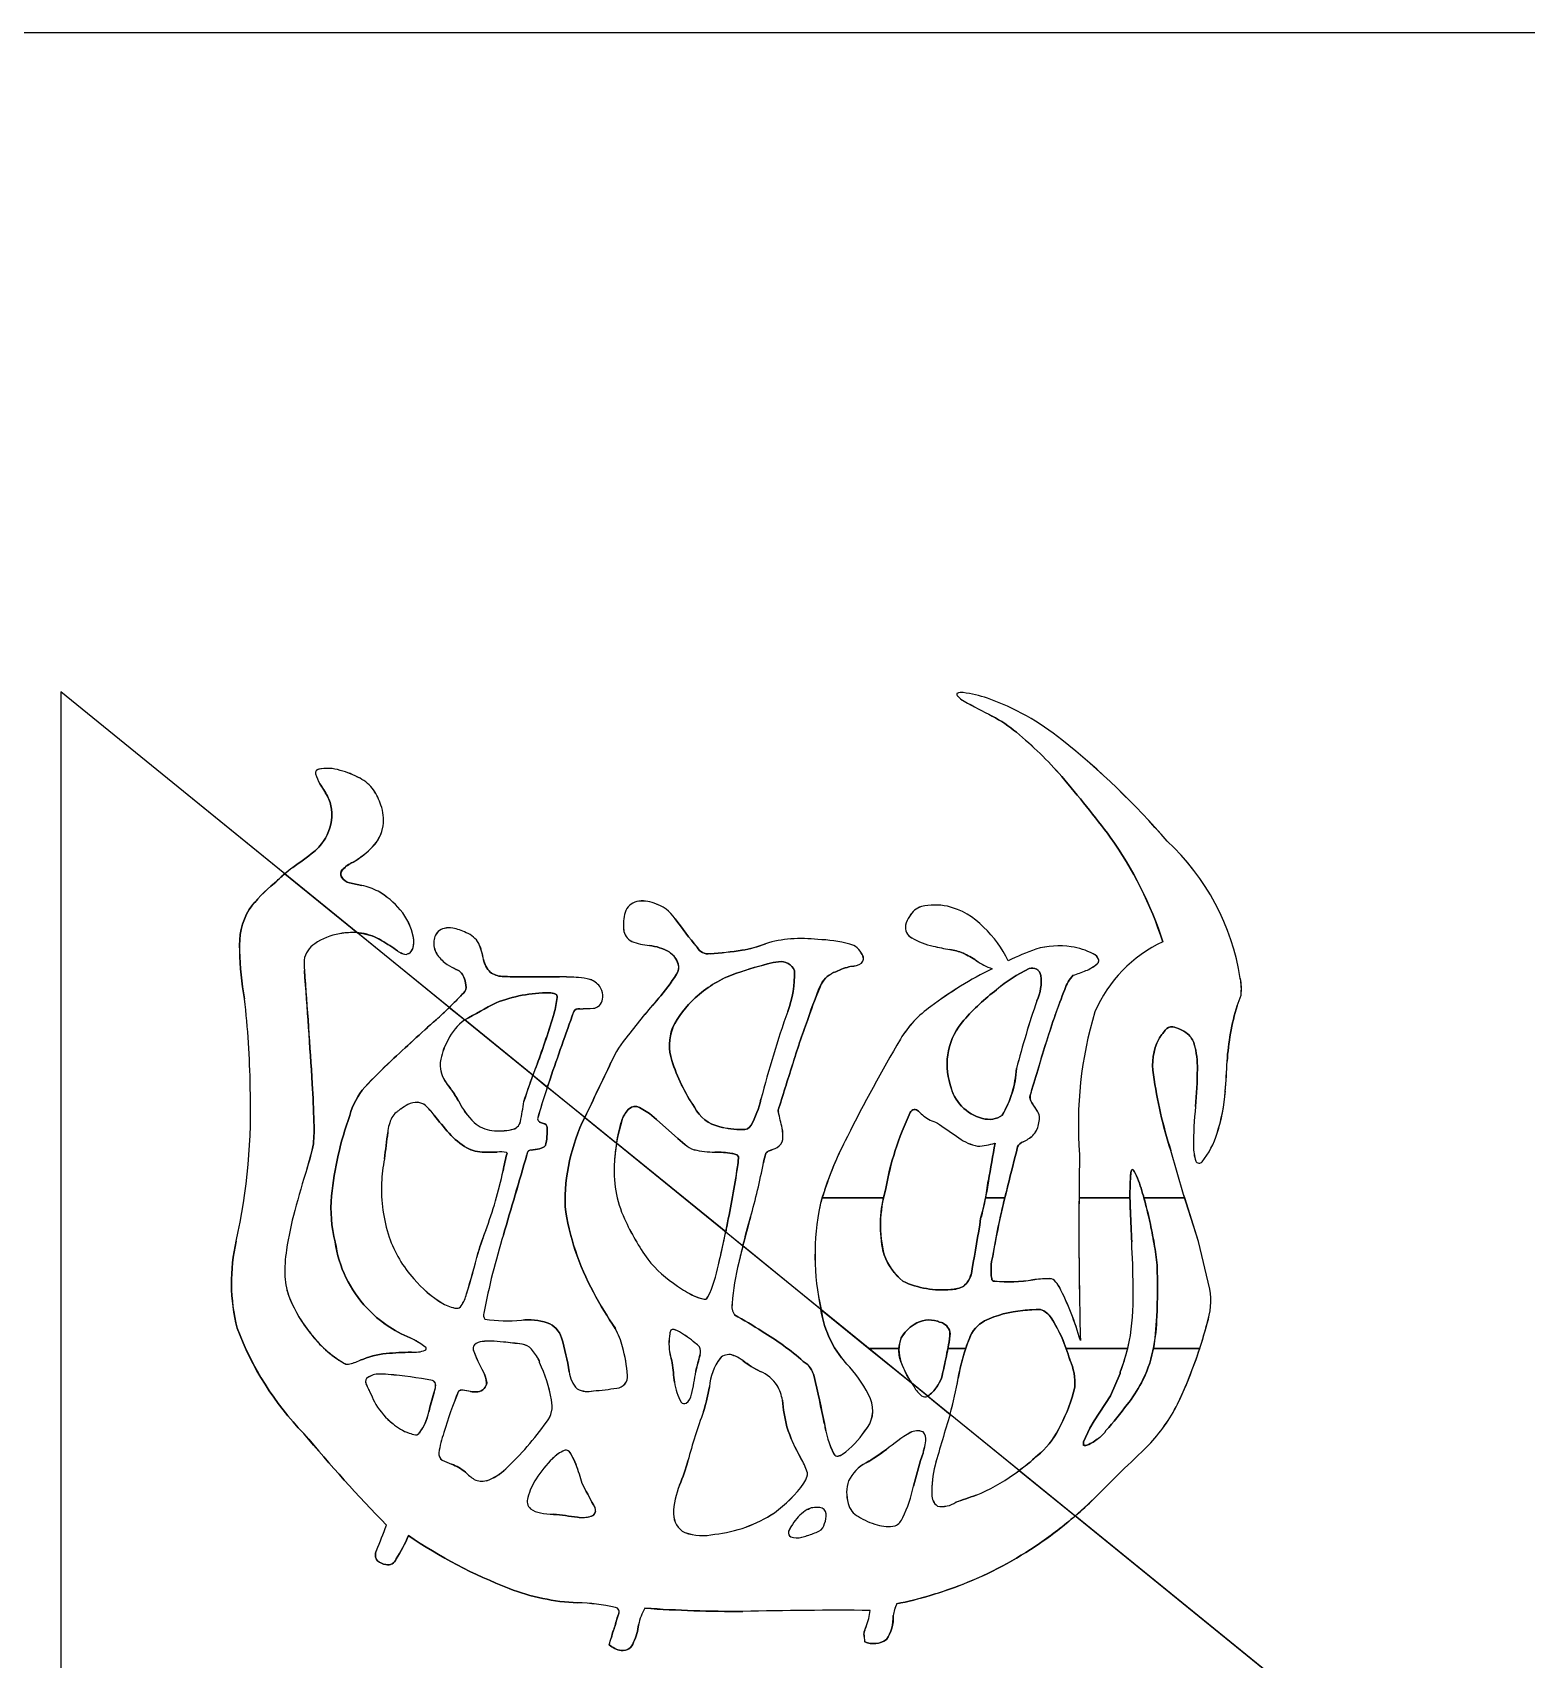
# Model space of a CAD drawing. Header units: inches. Extents: x -867 to 118033, y 946789 to 1030889.
# Drawn here: x 111656 to 114580, y 982005 to 985189 of the extents above; entities that cross this region are included whole.
import ezdxf

# ---------------------------------------------------------------- set-up
doc = ezdxf.new("R2010")
doc.units = ezdxf.units.IN
doc.header["$MEASUREMENT"] = 0

msp = doc.modelspace()

# ---------------------------------------------------------------- linework, layer by layer
at = {"color": 7}
for p, q in [((109032.6, 985189), (117032.6, 985189)), ((114353.9, 981751.6), (111711.3, 983898.9)), ((111711.3, 983898.9), (111711.3, 981751.6)), ((112753.4, 983332.2), (112753.4, 983333.1)), ((112376.4, 983082.1), (112375.5, 983082.1)), ((112828.2, 983085.8), (112821.8, 983081.2)), ((112832.4, 983087.4), (112828.2, 983085.8)), ((112838.3, 983087.1), (112832.4, 983087.4)), ((112843.6, 983085.4), (112838.3, 983087.1)), ((112863.2, 983073.2), (112843.6, 983085.4)), ((112877.1, 983061.7), (112863.2, 983073.2)), ((112918.5, 983024.3), (112877.1, 983061.7)), ((112932.3, 983013.1), (112918.5, 983024.3)), ((112933.2, 983013.1), (112932.3, 983013.1)), ((113908.6, 982914.7), (113883.5, 983000.8)), ((113937.7, 982822.9), (113908.6, 982914.7)), ((113960, 982729.7), (113937.7, 982822.9)), ((113025.2, 982600.5), (113025.1, 982601.2)), ((113784.6, 982564.7), (113765.4, 982521.2)), ((113784.6, 982567.3), (113784.6, 982564.7)), ((113765.4, 982521.2), (113733.7, 982472)), ((113733.7, 982472), (113725, 982457.7)), ((113725, 982457.7), (113712.4, 982430.7)), ((113712.4, 982430.7), (113712.5, 982425.5)), ((113712.5, 982425.5), (113714, 982424)), ((113714, 982424), (113717.4, 982423.8)), ((113717.4, 982423.8), (113723.2, 982425.9)), ((113172.5, 982371.6), (113171.8, 982371.7)), ((113172.5, 982365.6), (113172.5, 982371.6)), ((113171.7, 982364.7), (113172.5, 982365.6)), ((113171.7, 982363.9), (113171.7, 982364.7)), ((112754.2, 982307.7), (112753.4, 982307.8)), ((112754.3, 982306.9), (112754.2, 982307.7)), ((113172.5, 982298.4), (113171.7, 982298.4)), ((113171.7, 982247.4), (113172.5, 982247.4))]:
    msp.add_line(p, q, dxfattribs=at)
msp.add_lwpolyline([(114353.9, 981751.6), (113696.4, 982285.8, -0.02734), (113626.7, 982232, -0.056811), (113476.3, 982152, -0.043653), (113347, 982113.8, 0.070224), (113340.5, 982090.8, -0.155586), (113326.9, 982044, -0.268078), (113284.8, 982039.7, 0.046034), (113283.2, 982055, -0.10837), (113287.4, 982069.5, 0.067272), (113295.3, 982101, 0.007869), (113045.7, 982099, -0.018474), (112854.3, 982105.3, 0.089356), (112842, 982072.9, -0.084297), (112832.2, 982038.9, -0.378712), (112807.8, 982022.4, -0.129516), (112784.1, 982033.8, 0.010082), (112788.9, 982048.1, -0.06366), (112796.2, 982070.7, -0.047427), (112803.6, 982096, 0.412458), (112796.5, 982106.9, 0.04646), (112722.3, 982115.9, -0.083304), (112588.6, 982143.9, -0.056916), (112391.3, 982247.4, -0.055111), (112367.2, 982201.6, -0.399817), (112347.5, 982190.9, -0.15154), (112330.8, 982198.1, -0.301448), (112329.1, 982218.4, 0.010306), (112348.4, 982267.8, -0.01851), (112186.5, 982447.4, -0.103184), (112056.3, 982653.3, -0.120959), (112054.6, 982823.8, 0.063512), (112081.9, 983125.6, 0.024265), (112070.8, 983297.7, -0.039016), (112061.2, 983392.1, -0.148803), (112079.5, 983472.8, -0.063522), (112129.4, 983524.1, -0.021561), (112149.7, 983542.7), (111711.3, 983898.9), (111711.3, 981751.6)], format="xyb", dxfattribs=at)
for points in [[(113872.8, 983236.5, -0.266995), (113887.3, 983243.2, -0.078548), (113901.1, 983238.3, -0.061401), (113916.5, 983229.4, -0.140506), (113929.3, 983209.3, -0.075077), (113935.5, 983160.2, -0.023792), (113931.9, 983087.2, 0.028581), (113928, 983009.2, 0.083513), (113932.5, 982980.5, 0.556873), (113944.7, 982978.8, 0.099876), (113974.1, 983034.8, 0.058859), (113990.2, 983116.2, 0.00868), (113993.7, 983175.6, -0.055868), (114013.3, 983284.5, 0.012909), (114021, 983305.2, 0.07627), (114019.6, 983337.8, 0.168287), (113876.3, 983606.7, 0.045812), (113670.2, 983805, 0.082299), (113525, 983886.2, 0.045024), (113477.2, 983897.1, 0.184323), (113465.1, 983895.5, 0.401214), (113466.3, 983890.6, 0.073894), (113479, 983880.5, 0.009968), (113534.2, 983851.3, -0.045085), (113581.5, 983819.5, -0.042435), (113670.1, 983732.8, -0.014659), (113765.1, 983614.3, -0.075958), (113867.9, 983409.7, 0.183281), (113734.9, 983272.4, 0.093166), (113705, 982993.2, 0.002645), (113703.9, 982908.1), (113803.6, 982908.1, -0.021718), (113805.3, 982957.8, -0.060902), (113806.6, 982962.4, -0.750169), (113810.9, 982962.1, -0.062141), (113816.6, 982951.5, -0.02804), (113829.8, 982912.2, -0.001207), (113831, 982908.1), (113910.7, 982908.1), (113908.6, 982914.7), (113883.5, 983000.8, -0.042759), (113849.7, 983149.3, -0.166183), (113860, 983219.1, -0.02967)], [(112322.4, 983596.6, 0.150805), (112341.9, 983636.6, 0.118181), (112337.6, 983677.1, 0.061251), (112323.3, 983706.8, 0.110829), (112296.7, 983729.5, 0.065976), (112258, 983745, 0.129921), (112214.8, 983747, 0.40681), (112209.8, 983738.1, 0.07663), (112218.4, 983718.9, -0.019502), (112233, 983694.4, -0.085799), (112241.1, 983669, -0.150999), (112229, 983612.2, -0.086307), (112206.4, 983585.6, -0.019332), (112165.4, 983555.1, 0.015742), (112149.7, 983542.7), (112291.7, 983427.2, -0.014783), (112299.7, 983426.4, -0.092021), (112339.4, 983411.7, -0.021612), (112370.1, 983391.6, 0.020501), (112375.5, 983388.4, -0.138406), (112376.4, 983387.5, -0.004327), (112381.3, 983386.1, 0.041521), (112387, 983384.9, 0.017006), (112392.5, 983386.9, 0.175362), (112399.8, 983395.6, 0.115175), (112401.2, 983418, 0.133458), (112375.5, 983471.8, 0.090138), (112332.4, 983508.3, 0.068529), (112300.2, 983519.8, -0.013934), (112276.3, 983525, -0.201719), (112260.8, 983535.9, -0.378426), (112262.7, 983550.9, -0.084166), (112283.3, 983565.6, 0.070184)], [(113279.9, 983383.7, 0.083086), (113269.9, 983397.7, 0.127732), (113255.1, 983404.9, 0.060999), (113192.7, 983413.9, 0.050289), (113140, 983415, 0.061315), (113090.4, 983405.7, -0.058239), (113044.3, 983393, -0.023274), (112981.7, 983386.2, -0.318074), (112956.3, 983398.7, -0.012807), (112913.5, 983454.7, 0.176594), (112872.5, 983484.8, 0.141446), (112838.3, 983488.4, 0.254042), (112815.6, 983467, 0.094349), (112812.7, 983433.5, 0.272202), (112828.5, 983410.4, 0.06938), (112863.1, 983402.3, -0.099001), (112901.5, 983389.8, -0.173209), (112919.4, 983366.1, -0.244282), (112915.9, 983346.2, -0.042049), (112880.5, 983298.2, 0.019533), (112821.8, 983226.7, 0.074328), (112787.9, 983173.3, -0.003717), (112736.5, 983065.8), (112798.8, 983015.2, -0.03259), (112809.1, 983059, -0.114709), (112821.8, 983081.2), (112828.2, 983085.8), (112832.4, 983087.4), (112838.3, 983087.1), (112843.6, 983085.4), (112863.2, 983073.2), (112877.1, 983061.7), (112918.5, 983024.3), (112932.3, 983013.1), (112933.2, 983013.1, 0.137325), (112950.6, 983002.6, 0.052206), (112991.3, 982997.9, -0.039081), (113024.4, 982995.3, -0.061234), (113032.2, 982993.3, -0.389955), (113037.5, 982985.9, -0.015439), (113035.6, 982969, -0.009793), (113014.6, 982852.5, -0.001555), (113012.5, 982841.6), (113046, 982814.4, -0.005675), (113060.9, 982870.6, 0.021764), (113086.3, 982976.6, -0.037231), (113091, 982995.6, -0.166808), (113097.7, 983000.6, 0.014415), (113113.2, 983006.9, 0.232872), (113124, 983022.9, 0.087887), (113122.9, 983044.8, 0.002273), (113115.7, 983075.7, -0.178357), (113116.5, 983084.3, -0.001216), (113144.8, 983174.1, -0.011476), (113174.2, 983261.2, -0.017032), (113199, 983326.5, -0.192629), (113228.1, 983351, -0.05264), (113257.5, 983361.5, 0.121865), (113278.2, 983367.8, 0.384919)], [(113738.4, 983365.9, 0.337691), (113742.4, 983374, 0.234051), (113731.8, 983386, 0.085029), (113688.7, 983399.7, 0.109404), (113619.7, 983395.2, 0.027051), (113565.4, 983372.2, 0.096966), (113517.2, 983437.9, 0.147389), (113446.4, 983479, 0.110178), (113395.7, 983478.4, 0.193659), (113372.4, 983459.3, 0.105864), (113364.5, 983442.2, 0.322715), (113376.4, 983417.3, 0.090222), (113418.6, 983401.1, 0.021428), (113451, 983394.5, -0.062248), (113476.9, 983387.2, -0.0489), (113503, 983372.6, 0.061445), (113533.8, 983356.9, 0.045204), (113414, 983283, 0.105153), (113354.4, 983219.2, 0.017534), (113250.5, 983028.2, 0.04727), (113201.1, 982908.1), (113321.2, 982908.1, -0.016538), (113325.2, 982923.4, -0.06987), (113373.7, 983075.2, -0.55525), (113389.9, 983078, 0.087068), (113412.5, 983060.6, 0.000587), (113426.8, 983054.8, 0.051645), (113430.6, 983052, 0.002312), (113469, 983025.6, 0.1078), (113505.5, 983009.6, 0.06971), (113539.5, 983015.6, -0.002349), (113526.5, 982941.6, -0.014725), (113520.9, 982908.1), (113558.7, 982908.1, -0.003665), (113564.8, 982932.4, -0.003176), (113583.8, 983008, -0.214328), (113594.9, 983018.2, 0.079005), (113613.5, 983030.4, 0.136284), (113624.8, 983051.9, 0.042038), (113626.7, 983065.1, 0.121208), (113624, 983075.6, 0.033156), (113613.3, 983091.6, -0.089896), (113608.2, 983102.4, -0.153361), (113610, 983114.1, -0.00558), (113640.6, 983215.1, -0.02004), (113676.1, 983316.2, -0.10938), (113692.5, 983344.1, 0.024126), (113717.5, 983353.1, 0.094696)], [(112291.7, 983427.2, 0.064867), (112256.6, 983425.1, 0.116531), (112208.2, 983405.5, 0.208218), (112187.2, 983373.8, 0.02194), (112187.8, 983354.1, -0.003556), (112203.2, 983131.5, -0.008585), (112206.5, 983055.9, -0.036626), (112205.4, 983014, -0.030322), (112193, 982966.7, 0.008639), (112169.1, 982883.6, 0.029199), (112152.8, 982806.5, 0.047639), (112149.8, 982754.1, 0.083135), (112158.7, 982712.7, 0.077424), (112199.8, 982643.2, 0.095524), (112264.9, 982584.9, 0.133345), (112273.8, 982582.6, 0.037671), (112297.1, 982590.4, -0.074764), (112348.2, 982603.7, -0.017227), (112397.2, 982606.3, 0.103318), (112424.3, 982610, 0.529251), (112425.4, 982615.6, 0.058891), (112394.6, 982634.3, -0.106556), (112310.7, 982692.3, -0.157893), (112248.3, 982822, -0.090292), (112241.1, 982912.2, -0.061166), (112276.6, 983069.5, -0.11155), (112306.2, 983125.3, -0.016825), (112357.4, 983176.4, -0.002917), (112445.6, 983257.1, 0.013927), (112471.5, 983281.1)], [(112754.3, 983332.2, 0.018572), (112753.4, 983332.2), (112753.4, 983333.1, 0.06936), (112746.9, 983335.8, 0.047212), (112724.2, 983339.5, 0.024282), (112687.1, 983340.7, -0.000753), (112617.5, 983340.8, -0.013374), (112574.7, 983341.9, -0.164458), (112551.7, 983350.2, -0.15617), (112538.3, 983374.9, 0.064833), (112529.2, 983406.3, 0.17195), (112504.6, 983427.1, 0.077232), (112478.1, 983436.2, 0.099365), (112461.6, 983435.8, 0.128164), (112449.8, 983429.6, 0.199677), (112441.1, 983408.4, 0.156287), (112448.5, 983383.1, 0.086381), (112467.5, 983365.2, 0.029794), (112485.2, 983355.6, -0.218512), (112501.2, 983337.3, -0.050196), (112504.4, 983320.3, -0.223734), (112496.1, 983306.5, -0.013892), (112471.5, 983281.1), (112501.6, 983256.7, -0.00619), (112563.1, 983290.2, -0.093205), (112666.8, 983309.7, -0.103421), (112679, 983307.2, -0.384925), (112682.3, 983300.5, -0.045853), (112676.6, 983269.6, -0.014561), (112643.4, 983169.7, 0.006316), (112635.1, 983148.3), (112663.3, 983125.3, -0.003465), (112668.7, 983140.8, -0.002724), (112714.9, 983272.7, -0.338072), (112726.7, 983278.5, 0.005218), (112753.9, 983279.5, 0.309415), (112758.7, 983281.2, 0.132077), (112765.2, 983285, 0.147744), (112771.4, 983297.1, 0.135646), (112770.1, 983314, 0.18433)], [(113025.2, 983345, -0.021509), (113094.5, 983366.3, -0.053885), (113115.9, 983370.3, -0.363115), (113147.1, 983352.7, -0.093078), (113133.9, 983273.3, 0.023125), (113081.4, 983101.2, -0.067346), (113062.3, 983050.4, -0.278742), (113045.2, 983041.9, -0.067064), (113000.7, 983047.6, -0.223721), (112951.5, 983085.7, -0.070697), (112907, 983176.9, -0.171192), (112908.6, 983241.2, -0.090372), (112952.9, 983299.7, -0.097027)], [(113629.1, 983343.6, -0.143663), (113621.4, 983294.1, 0.018808), (113581.5, 983161.4, -0.117601), (113553.9, 983070.2, -0.229986), (113515, 983063.9, -0.2857), (113452, 983129.5, -0.267121), (113478.6, 983256.1, -0.053371), (113542.6, 983315.6, -0.07094), (113606.4, 983357, -0.49062)], [(112635.1, 983148.3), (112501.6, 983256.7, 0.122439), (112469, 983217.8, 0.077208), (112454.8, 983179.8, 0.221374), (112466.9, 983131.3, -0.044103), (112489.5, 983098.2, 0.092474), (112520.1, 983056, 0.149827), (112554.8, 983040, 0.078107), (112593.5, 983042.1, 0.300992), (112610.8, 983057.5, 0.003448), (112617.6, 983096.7, -0.014936)], [(112698, 982891.4, -0.118411), (112736.5, 983065.8), (112663.3, 983125.3, 0.013731), (112644.2, 983063, 0.354128), (112648.3, 983057.4, 0.149403), (112648.2, 983056.5, -0.033756), (112656, 983054.1, -0.301225), (112663.1, 983046.3, -0.067966), (112659.6, 983010.6, -0.155357), (112648.2, 983004.6, -0.0383), (112630.8, 983001.8, 0.394404), (112623.2, 982992.5, -0.002997), (112577.3, 982836, 0.027314), (112539, 982683, 0.262389), (112541.3, 982671.1, 0.054171), (112612.7, 982668.7, -0.120269), (112663.1, 982663.6, -0.238212), (112691.2, 982634.5, -0.030328), (112706.2, 982567.9, 0.177342), (112721.8, 982534.7, 0.189169), (112753.4, 982530.7, 0.024901), (112799.3, 982536.1, 0.43233), (112820, 982561, 0.054023), (112810.5, 982616.6, 0.072563), (112796.4, 982652.4, -0.024272), (112753.4, 982723.9, -0.09052)], [(112576.7, 982961.2, -0.011586), (112584.4, 982996, 0.253288), (112583.5, 982996.9, 0.095247), (112565.2, 982997.8, -0.0106), (112540, 982997.9, -0.133876), (112505.9, 983006.2, -0.082431), (112471.3, 983034.9, -0.01622), (112441.7, 983070.2, 0.042319), (112424.7, 983089.2, 0.140851), (112409.8, 983095.3, 0.145933), (112390.6, 983090.9, 0.038492), (112376.4, 983082.1), (112375.5, 983082.1, 0.000616), (112372, 983078.7, 0.032553), (112367.4, 983075.4, 0.095329), (112359.1, 983065.6, 0.096767), (112351.1, 983036.5, -0.001525), (112344.5, 982985, 0.034244), (112338.8, 982937.6, 0.085899), (112353.5, 982831.7, 0.097395), (112402.1, 982749.8, 0.083463), (112458.9, 982701.5, 0.098864), (112485.7, 982692.2, 0.30663), (112495, 982697.1, 0.075685), (112505.3, 982720.2, 0.009946), (112528.3, 982801.9, -0.023424), (112542.8, 982844.6, 0.034776)], [(113012.5, 982841.6), (112798.8, 983015.2, 0.02545), (112794.8, 982980.3, 0.128799), (112814.4, 982867, 0.044216), (112859.8, 982788.1, 0.076323), (112918.1, 982735.6, 0.034366), (112949.8, 982716.8, 0.076032), (112971.3, 982710.2, 0.341488), (112977.6, 982714.5, 0.069217), (112998.2, 982777.5, 0.009229)], [(113807, 982822.2, -0.00262), (113804.5, 982881, -0.01182), (113803.6, 982908.1), (113703.9, 982908.1, 0.006126), (113704.9, 982711, 0.002492), (113706.5, 982629.4, 0.048247), (113665.4, 982734, 0.065909), (113656.1, 982746.4, 0.224936), (113643.6, 982750.1, 0.038284), (113613.5, 982747.7, -0.06616), (113539.1, 982745.1, -0.485088), (113533, 982750.5, -0.101913), (113535.1, 982794.4, -0.016956), (113558.7, 982908.1), (113520.9, 982908.1, -0.017973), (113511.4, 982867.7, -0.010562), (113494.5, 982769.6, -0.208845), (113478.6, 982735.8, -0.11949), (113453.2, 982728.9, -0.131776), (113359.3, 982745.1, -0.127624), (113322.5, 982796.6, -0.118385), (113321.2, 982908.1), (113201.1, 982908.1, 0.005191), (113197, 982894.4, 0.105733), (113198.9, 982690.1), (113292.7, 982613.8), (113351.5, 982613.8, -0.078177), (113355.9, 982634.2, -0.129583), (113381, 982660.7, -0.224047), (113426.8, 982666.8, -0.071036), (113428.2, 982666.7, 0.101063), (113431.2, 982665.2, -0.019588), (113434.7, 982664.3, -0.023828), (113438.4, 982662.7, -0.322257), (113451.2, 982638.2, -0.013384), (113447.4, 982613.8), (113482.3, 982613.8, -0.014271), (113489.6, 982633.3, -0.194353), (113519.1, 982667.5, -0.094044), (113594.2, 982687.9, -0.035175), (113628.6, 982689.7, -0.177154), (113649.6, 982673.4, -0.054292), (113678.7, 982613.8), (113799.2, 982613.8, 0.016129), (113804.7, 982639.2, 0.043741), (113809.8, 982735.2, 0.012835)], [(113960, 982729.7), (113937.7, 982822.9), (113910.7, 982908.1), (113831, 982908.1, -0.013434), (113842.3, 982862.4, -0.01242), (113851, 982818.4, -0.017255), (113856.7, 982776.7, -0.024091), (113856.1, 982676, -0.03797), (113849.4, 982613.8), (113940.3, 982613.8, 0.01383), (113954.7, 982662.6, 0.116879)], [(113046, 982814.4, 0.003269), (113038, 982781.8, 0.051211), (113025.2, 982701.8, 0.204101), (113029.6, 982679.6, -0.011598), (113083.7, 982647.1, -0.044991), (113164.3, 982588.3, -0.200983), (113185.6, 982558.6, -0.006426), (113205.5, 982467, 0.079721), (113224.3, 982407, 0.326464), (113232.3, 982403, 0.087838), (113241.2, 982406.7, 0.087656), (113284.9, 982452.1, 0.286319), (113295.9, 982515.1, 0.076349), (113255.1, 982577.2, -0.160397), (113198.9, 982690.1), (113198.9, 982690.1)], [(112661.5, 982469.4, 0.245812), (112671.3, 982512.9, 0.065072), (112648.2, 982586, 0.134826), (112647.9, 982588, -0.114996), (112647.3, 982590.3, 0.061748), (112632.2, 982612.4, 0.16919), (112613.9, 982621.9, 0.009694), (112577.3, 982626.2, 0.017654), (112553.1, 982628, 0.044621), (112535.9, 982627.1, 0.15913), (112520.6, 982620.5, 0.263058), (112518.5, 982610.4, 0.037983), (112537.9, 982568.3, -0.091013), (112544.6, 982546.3, -0.183458), (112539.9, 982535.4, -0.186991), (112527.1, 982528.8, -0.076588), (112512.5, 982529.4, 0.012233), (112497.6, 982531.9, 0.175338), (112489.2, 982529.9, 0.023216), (112460.9, 982448.9, 0.04069), (112450.7, 982409.3, 0.28537), (112457.7, 982395.3, 0.048651), (112475.8, 982387.3, -0.083296), (112502.9, 982371.5, 0.044689), (112520.4, 982357.3, 0.196761), (112544, 982355, 0.127879), (112581.9, 982378.3, 0.050671)], [(112961, 982616.6, 0.121011), (112952.5, 982624.3, 0.051248), (112921.9, 982646.1, 0.077555), (112910.9, 982650.7, 0.238499), (112905.2, 982649.2, 0.167798), (112903, 982642.4, 0.09655), (112903.6, 982602.3, -0.014406), (112907.6, 982585.5, -0.00033), (112912.3, 982547.4, 0.1059), (112925.3, 982508.4, 0.313865), (112935.1, 982506.7, 0.231713), (112945.4, 982523.9, 0.026659), (112953.9, 982568.6, -0.007425), (112962.4, 982602, 0.16995)], [(113159.7, 982398.9, -0.058552), (113132.2, 982460.3, -0.043685), (113123.4, 982512.3, 0.088622), (113113, 982541.2, 0.151789), (113080, 982568.6, -0.046532), (113046.1, 982589.8, 0.04555), (113031.4, 982598.3, 0.043142), (113025.2, 982600.5), (113025.1, 982601.2, 0.251715), (113001.3, 982594.3, 0.137334), (112980.6, 982538.6, -0.022108), (112969.2, 982490.2, 0.025269), (112938.4, 982393.7, -0.028381), (112922.3, 982346.2, 0.095667), (112910.2, 982289.8, 0.266705), (112932.3, 982253.3, 0.133638), (112990.9, 982249.9, 0.117773), (113107.7, 982292, 0.081266), (113165.4, 982350, 0.080524), (113171.7, 982363.9), (113171.7, 982364.7), (113172.5, 982365.6), (113172.5, 982371.6), (113171.8, 982371.7, 0.059624)], [(113351.5, 982613.8), (113292.7, 982613.8), (113375.8, 982546.3, -0.051476), (113355.4, 982587.7, -0.099669)], [(113467.6, 982555.6, -0.041396), (113482.3, 982613.8), (113447.4, 982613.8, -0.011453), (113443.1, 982593.2, -0.01007), (113434.7, 982555.4, -0.034546), (113425.7, 982538.2, -0.087737), (113407.8, 982520.3), (113451.7, 982484.7), (113451.7, 982484.7, 0.020125)], [(113840.2, 982424.2, 0.068823), (113896.9, 982504.7, 0.031999), (113940.3, 982613.8), (113849.4, 982613.8, -0.002893), (113848.5, 982609.2, -0.072675), (113826, 982546.6, -0.038888), (113798.2, 982503.7, -0.02059), (113756.6, 982452.9, -0.114728), (113744.4, 982439.7, -0.052839), (113723.2, 982425.9), (113717.4, 982423.8), (113712.5, 982424), (113712.4, 982430.7), (113725, 982457.7), (113733.7, 982472), (113765.4, 982521.2), (113784.6, 982564.7), (113784.6, 982567.3, 0.030329), (113799.2, 982613.8), (113678.7, 982613.8, -0.019139), (113685.8, 982591.5, -0.131139), (113695.5, 982537.6, -0.068706), (113667.5, 982462.9, -0.106182), (113628.2, 982409, -0.027075), (113586.9, 982374.8), (113696.4, 982285.8, 0.015633), (113733.5, 982319.9, -0.009266)], [(112444.8, 982541.5, 0.321528), (112438.7, 982551.1, 0.021484), (112351.9, 982562.8, 0.022843), (112331.3, 982563.3, 0.102534), (112319.7, 982560.6, 0.130045), (112309.7, 982554.6, 0.267367), (112308.5, 982544.5, -0.005872), (112318.5, 982523.8, 0.058515), (112327.5, 982504.2, 0.081344), (112360.7, 982466.6, 0.099387), (112392.8, 982447.9, 0.035917), (112405.3, 982444.8, 0.245908), (112412.6, 982447.6, 0.105203), (112431.5, 982489.3, -0.034055), (112441.4, 982526, 0.056891)], [(113375.8, 982546.3, 0.010654), (113381.1, 982538.3, 0.091005), (113395.8, 982521, 0.311976), (113407.8, 982520.3)], [(113586.9, 982374.8), (113451.7, 982484.7, 0.007087), (113422.2, 982385.2, 0.070922), (113415.9, 982328.1, 0.248353), (113426.8, 982305.2, 0.199635), (113462.9, 982312.7, -0.006886), (113502.4, 982326.3, 0.05678), (113576, 982367, 0.006803)], [(113396.1, 982401.3, -0.00792), (113398.8, 982409, -0.04061), (113401, 982417.6, 0.057732), (113403.9, 982433, 0.231089), (113399, 982450.3, 0.223752), (113373.4, 982448.8, 0.032861), (113326.9, 982415.8, -0.012035), (113287.2, 982389.6, 0.160241), (113253, 982354.6, 0.160304), (113252.3, 982310.3, 0.221951), (113272.1, 982284.8, 0.080228), (113309, 982268.7, 0.124433), (113344, 982266.2, 0.177577), (113359, 982282.7, 0.06059), (113380, 982344, -0.013372)], [(112731.5, 982349.5, 0.013244), (112726.1, 982367.6, 0.042352), (112710.6, 982405.6, 0.086452), (112704.4, 982413.5, 0.181931), (112696.6, 982414, 0.105167), (112673.6, 982397.9, 0.063777), (112641.6, 982358.6, 0.079039), (112625.2, 982321.9, 0.295118), (112630.3, 982299.8, 0.12746), (112649.8, 982292, 0.051219), (112675.4, 982289, -0.006938), (112722.5, 982283.5, 0.101871), (112749.9, 982285.5, 0.282022), (112757.9, 982295.1, 0.127329), (112753.8, 982307.7), (112753.4, 982307.8, -0.004335)], [(113206.1, 982271.1, 0.082015), (113209.3, 982290.1, 0.360369), (113196.9, 982302.1, 0.094324), (113183.1, 982301.8, 0.109868), (113177.4, 982300.6, -0.017853), (113172.5, 982298.4), (113171.7, 982298.4, 0.095638), (113146, 982273.5, 0.069381), (113135.4, 982255.2, 0.391778), (113140.2, 982244.9, 0.16265), (113161.1, 982244.4, 0.029698), (113171.7, 982247.4), (113172.5, 982247.4, 0.027865), (113195, 982256.2, 0.232972)]]:
    msp.add_lwpolyline(points, format="xyb", close=True, dxfattribs=at)
for centre, radius, start, end in [((113468.3, 983893.6), 3.66, 149.4326, 236.8779), ((113473.3, 983880.5), 17.1, 76.7945, 118.5693), ((113440.5, 983626.6), 273, 71.9571, 82.2688), ((113506.6, 983928.3), 55.2, 223.0849, 239.9894), ((114237.1, 985251), 1566.3, 241.0513, 243.3358), ((113352.8, 983407.7), 508.5, 51.3869, 70.2061), ((113381.6, 983573.9), 316.6, 50.8602, 61.186), ((113116, 983254.9), 731.7, 40.7753, 50.4949), ((112693.4, 982583.5), 1564, 40.8616, 51.3535), ((112216.9, 983740), 7.31, 97.3183, 194.8504), ((112276.2, 983756.3), 68.9, 195.3216, 212.8498), ((112232.7, 983664.4), 84.5, 72.5889, 101.422), ((112218.7, 983591.2), 158.8, 60.5687, 75.6674), ((111910.9, 983519.6), 366.4, 28.495, 32.964), ((112259.5, 983658.9), 79.8, 36.8765, 62.1734), ((112209.6, 983633.7), 135.1, 18.7526, 32.7728), ((111696.8, 982054.2), 2590.7, 37.0279, 40.3872), ((112163.5, 983658.2), 78.3, 7.9221, 27.5377), ((112255.2, 983647.9), 87.5, 352.5764, 19.5364), ((112143.1, 983660.2), 98.4, 330.7988, 5.1458), ((112141.4, 983663.9), 101.7, 309.679, 329.4103), ((112267.4, 983648.1), 75.4, 315.4839, 351.1542), ((113146.9, 983175.7), 758, 17.9789, 35.3538), ((111791.1, 984099.5), 660.7, 304.5125, 308.9424), ((112192.9, 983719.7), 178.6, 300.397, 315.879), ((113559.7, 983265.3), 465.6, 8.9546, 47.1651), ((112354.8, 983298.4), 319, 126.4195, 134.9676), ((112270.3, 983542.3), 11.4, 140.0649, 214.3914), ((112316.4, 983497.4), 75.8, 115.8825, 136.4179), ((112305.5, 983303), 282.6, 128.5463, 143.0849), ((112281.6, 983548.8), 24.4, 211.866, 257.4845), ((112381.1, 983951.7), 439.4, 256.1927, 259.3859), ((112274.7, 983397.3), 125.1, 62.5367, 78.2179), ((112253.4, 983371.3), 158.1, 39.4536, 60.056), ((112846.7, 983456.8), 32.7, 104.8596, 161.8755), ((112849.2, 983427.4), 62, 67.9114, 100.1148), ((112851.6, 983413.4), 74.4, 33.6918, 73.7511), ((113422.2, 983365.1), 116.4, 78.0357, 103.1853), ((112203, 983402.3), 142.2, 150.2596, 184.1143), ((112289.4, 983397.6), 113.7, 10.3524, 40.7591), ((112902.1, 983442.8), 89.9, 164.3496, 185.9089), ((114028.4, 984261.8), 1376.4, 215.9033, 218.8384), ((113408.3, 983432.3), 44.9, 143.102, 167.2742), ((113407.8, 983439.9), 40.4, 107.4528, 151.2935), ((113413.7, 983340.9), 141.9, 43.15, 76.6877), ((112273.9, 983312.8), 113.7, 98.7638, 125.3508), ((112282.3, 983291.5), 136.1, 82.6458, 100.8793), ((112279.8, 983312.3), 115.9, 59.0659, 80.0965), ((112352.6, 983409.9), 49.3, 346.4686, 9.4937), ((112470.9, 983408.4), 29.8, 134.8778, 180.0464), ((112467.7, 983410.2), 26.3, 103.4195, 132.6333), ((112470.9, 983394.9), 41.9, 80.1342, 102.8325), ((112461.9, 983346.2), 91.5, 62.1561, 79.8213), ((112487.6, 983382.1), 48.1, 30.2433, 69.2697), ((112840.3, 983435.4), 27.6, 183.9092, 244.8176), ((113387.7, 983438), 23.7, 169.8247, 241.3673), ((113441.9, 983525.1), 126.1, 238.704, 259.3256), ((113373.4, 983282.2), 212, 25.1318, 47.2856), ((112669.7, 983406.6), 608.7, 181.3646, 190.302), ((112234.1, 983365.6), 47.6, 122.98, 170.0278), ((112122.1, 983046.1), 425.3, 54.32, 59.2723), ((112411.6, 983455.9), 76.5, 237.168, 241.866), ((112374.5, 983386.4), 2.23, 30.346, 61.866), ((112295.8, 983105.7), 293.2, 73.0516, 74.0433), ((112391.2, 983419.8), 35.1, 253.534, 263.0444), ((112360.9, 983467.5), 86.6, 287.5058, 291.4029), ((112384.1, 983401.3), 16.7, 300.2523, 349.6443), ((112484.3, 983407.4), 43.2, 178.6499, 214.1808), ((112413.2, 983355.7), 126.5, 8.7628, 23.6006), ((112874.7, 983530.3), 128.5, 248.9477, 264.8229), ((112850.9, 983300), 103, 60.5811, 83.1969), ((112877.2, 983352.9), 44.1, 16.6696, 56.6156), ((112977.8, 983410.4), 24.4, 208.6266, 279.2046), ((112940.5, 984061.9), 676.9, 273.4908, 278.8237), ((113013.2, 983596.5), 205.8, 278.6807, 292.013), ((113153, 983209), 206.4, 93.6312, 107.666), ((113161.1, 983152.8), 263, 83.0956, 94.6112), ((113187.1, 983154.6), 259.4, 74.7943, 88.7569), ((113248.7, 983372.9), 32.6, 49.5852, 78.7016), ((113232.9, 983360.7), 52.4, 26.0345, 45.0327), ((113512, 983776.3), 386.6, 256.0118, 260.9219), ((113434.6, 983287.3), 108.5, 67.0655, 81.3132), ((113415.5, 983246.9), 153.1, 55.1708, 66.369), ((113804.7, 982881.7), 545.8, 109.8149, 116.013), ((113664.3, 983241.7), 159.9, 81.226, 106.2002), ((113670.4, 983267), 133.9, 62.7058, 82.1464), ((113725, 983369.4), 18, 19.9951, 67.6901), ((113982.4, 983165.8), 269.4, 115.1484, 156.6921), ((112412.3, 983370.8), 225.1, 179.2273, 184.4886), ((96545.2, 982157.8), 15688.3, 3.55835, 4.36999), ((112509.4, 983428.6), 76, 216.7527, 236.5007), ((112556.6, 983509.3), 169.5, 238.243, 245.0693), ((112473.2, 983329), 29.2, 16.3793, 65.6835), ((112583.6, 983383.7), 46.2, 190.8821, 226.3868), ((112898.5, 983359.4), 21.9, 322.7233, 16.3453), ((113307, 982550.8), 842.6, 104.6044, 109.5331), ((113123.9, 983269.5), 101.1, 94.5513, 106.889), ((113120.9, 983342.8), 28, 20.637, 100.4639), ((113292.4, 983217), 148.6, 103.5886, 115.6416), ((113255.2, 983406.5), 45, 272.9484, 300.7408), ((113270.2, 983376.7), 11.9, 311.7396, 35.9502), ((113881.8, 982658.9), 779.9, 116.5041, 126.857), ((113581.9, 983489.6), 141.2, 236.0164, 250.0809), ((113719.5, 983112.7), 269.2, 114.8431, 131.0741), ((113612.5, 983341.5), 16.6, 8.163, 111.6206), ((113694.5, 983414.3), 65.4, 290.6441, 312.2823), ((113735.1, 983372.6), 7.44, 296.8154, 23.5403), ((112418.7, 983312.7), 86.1, 5.0608, 16.5552), ((112575.5, 983380), 38.1, 231.356, 268.7126), ((112616.8, 984142), 801.2, 266.9827, 270.0477), ((112672.2, 1006432.4), 23091.6, 269.86426, 270.03681), ((112692.6, 982957.8), 382.9, 85.263, 90.8269), ((112716.3, 983217.9), 121.8, 75.5401, 86.2674), ((112740.3, 983310.9), 25.8, 59.4265, 75.698), ((112753.9, 983320.4), 11.9, 87.8721, 92.1279), ((112738.3, 983302.4), 33.9, 19.9372, 61.7136), ((112613.8, 983532.5), 355, 318.7021, 328.3334), ((113104.8, 983137.6), 222.1, 110.9788, 133.1465), ((112929.2, 983348.1), 218, 339.9151, 1.1858), ((114143.9, 982930.2), 1024.6, 157.2466, 161.1495), ((113244.3, 983302.4), 51.2, 108.396, 152.0091), ((113540.9, 983331.9), 88.9, 334.8227, 7.7255), ((113747.3, 983293.1), 74.9, 137.0687, 162.0374), ((113612.1, 983607.7), 275.6, 286.963, 292.4911), ((113914.2, 983317), 107.5, 353.7191, 11.1653), ((110304.1, 983097.7), 1778, 0.8977, 6.4577), ((112027.6, 983734.8), 634.8, 311.1893, 317.5644), ((112485.6, 983322.3), 19, 303.5971, 354.0424), ((113885.5, 980792.7), 2826, 117.9007, 119.3194), ((112667, 983024), 285.7, 90.0182, 111.3237), ((112666.9, 983279.5), 30.3, 65.5209, 89.9932), ((112511.4, 983315.9), 171.6, 344.3232, 354.8247), ((112676.9, 983302), 5.61, 344.2206, 63.5194), ((112748.3, 983301.2), 23.4, 316.2971, 349.9144), ((112740.3, 983303.3), 31.7, 348.8098, 19.7089), ((113766, 982512.2), 1184.1, 138.4055, 142.8816), ((113091.2, 983149.1), 204.5, 132.5707, 153.2265), ((113788.7, 982986.8), 410.7, 126.8097, 139.0298), ((115364.7, 982698.1), 1842.4, 161.1242, 165.4342), ((114919.6, 982822.8), 1337.9, 158.3555, 162.9477), ((113615.7, 983444.6), 428.7, 338.0668, 341.0251), ((110945.9, 983790.9), 1807.5, 339.9005, 343.2374), ((124790.4, 978972.4), 12818.4, 160.39833, 161.02269), ((112724.6, 983267.8), 10.9, 78.8668, 153.5826), ((112693.2, 984581.3), 1303.3, 271.4703, 272.6663), ((112755, 983283.9), 4.53, 255.1083, 323.8796), ((112754.8, 983295.2), 14.6, 285.4895, 315.5851), ((114966.6, 982619.5), 1945.8, 160.3677, 165.6667), ((115058.2, 982575.2), 2005, 159.9921, 162.6219), ((113534.2, 983110.8), 209.9, 124.9049, 148.9159), ((114462.6, 983053.2), 760, 163.2372, 184.5278), ((114489.2, 983142.6), 496.6, 163.4029, 176.1937), ((119317.7, 975662.7), 10242.2, 132.14175, 132.81034), ((112563.5, 983171.6), 105.2, 126.0357, 153.9576), ((112983.6, 983086.5), 214.1, 139.0741, 156.0776), ((112998.9, 983206.8), 96.6, 159.1306, 197.6982), ((113575.3, 983169.7), 129.7, 138.2089, 198.0317), ((114013.5, 983119.8), 182.8, 140.3331, 147.1309), ((113885.8, 983227.2), 16, 84.6116, 144.4076), ((113878.9, 983197), 46.9, 61.759, 79.724), ((113872.4, 983171.6), 72.7, 52.6857, 66.7401), ((113887.9, 983196.9), 43.3, 16.688, 48.6802), ((112584.1, 983153.1), 132, 150.6381, 168.2979), ((116024.7, 981643.4), 3100.6, 149.4535, 153.4716), ((118146.8, 981794.1), 4725, 162.4984, 163.7773), ((113956.9, 983169.2), 109, 152.791, 190.5325), ((113769.9, 983164.3), 165.7, 358.5889, 15.7631), ((113091.3, 982390.1), 1075.5, 133.0267, 136.8823), ((112513, 983168.6), 59.3, 169.0758, 219.5728), ((113488.6, 982830.8), 910.7, 158.1517, 163.0218), ((105532, 986573.2), 8012.9, 334.04167, 334.89343), ((113250.4, 983287.7), 360.8, 197.8045, 214.0578), ((131588.6, 977323), 19349.7, 162.39906, 162.67779), ((112281.5, 983246.9), 1713.7, 355.6505, 357.6135), ((110004.3, 982999.2), 2202.9, 1.4745, 3.442), ((112291.1, 982987), 227.5, 29.262, 39.2155), ((113787.1, 982745.4), 1186.3, 160.5261, 164.467), ((113376.4, 983173.7), 205.4, 329.7414, 356.5703), ((114733.1, 983272.4), 891.9, 187.9307, 197.7244), ((113166.7, 983162.2), 768.8, 354.3981, 359.8497), ((110885.1, 983081.6), 1197.6, 347.5682, 2.1046), ((112414.8, 983031.7), 143.3, 139.2473, 164.7075), ((112884, 983146.4), 202.5, 331.6958, 347.1072), ((113536.2, 983147.3), 86.1, 191.9407, 255.7192), ((113627.9, 983105.5), 19.9, 154.15, 189.0259), ((113640.4, 983110.9), 33.3, 194.8306, 215.3779), ((113637.6, 983143.5), 353.7, 342.0999, 355.7008), ((112899.5, 982846.6), 661.6, 160.3119, 174.3126), ((112388.7, 983048.8), 34.1, 128.5352, 150.5359), ((112394.6, 983041.5), 43.4, 121.2724, 128.5588), ((113756.3, 981656.3), 1984.8, 134.0809, 134.222), ((112441, 982994.3), 109, 117.5213, 126.3386), ((112407.6, 983061), 34.4, 86.3438, 119.5548), ((112406.6, 983066.3), 29.2, 51.7994, 83.869), ((112321, 982979.5), 151.1, 36.919, 46.612), ((113000.1, 983508.3), 709.8, 218.1181, 221.8352), ((112618, 983159.1), 142.2, 205.3318, 226.4651), ((109767, 983570.9), 2889.8, 349.7665, 350.5568), ((112863.2, 983042.6), 56.6, 137.0093, 162.9514), ((113016.5, 983118.8), 73, 207.041, 257.4835), ((113127.7, 983078.9), 12.4, 154.5977, 191.7514), ((109722.4, 982267.7), 3488.2, 12.8732, 13.4059), ((113890.2, 982826.6), 573.2, 154.2959, 170.2828), ((113382.7, 983071.6), 9.68, 41.7139, 157.8788), ((113450.8, 983133.6), 82.4, 222.3696, 242.274), ((113527.9, 983107.1), 45.1, 253.3139, 305.1219), ((113498.1, 983003.1), 145.3, 30.466, 37.5483), ((113603.9, 983064.7), 22.9, 0.9325, 31.8417), ((114611.1, 983014.3), 683.1, 173.8743, 180.4228), ((111920.4, 983042.2), 286.4, 354.3561, 2.7463), ((103901.2, 984088.4), 8515.1, 352.55493, 352.90439), ((112429.5, 983030.7), 78.6, 153.6463, 175.7548), ((112575.1, 983124.7), 137.3, 220.8592, 239.7084), ((112563.6, 983104.6), 65.2, 228.1689, 262.2533), ((112567.5, 983164.3), 125, 264.1638, 282.0284), ((112590.6, 983062.8), 21, 278.1568, 345.1622), ((112649.8, 983062.8), 5.58, 177.298, 255.3), ((112649.6, 983056.8), 1.41, 154.7123, 188.7015), ((112634.3, 982998), 60.2, 68.8782, 76.6114), ((112653.7, 983044.8), 9.57, 9.0157, 76.0702), ((112530.5, 983041.3), 132.7, 346.6237, 2.1764), ((113080.2, 982898.4), 382.3, 154.0345, 181.0469), ((113139.6, 982958.5), 345.5, 163.0487, 176.3847), ((113044.2, 983210), 168.1, 254.9762, 270.3231), ((113046.6, 983060.3), 18.5, 265.4726, 327.7741), ((113061.5, 983030.9), 63, 352.7121, 12.8026), ((115879.1, 989175.2), 6593.4, 248.03063, 248.16517), ((113442.5, 983071.5), 22.9, 226.8026, 238.6282), ((116306.2, 987192.9), 5041.4, 235.2219, 235.7519), ((113580.4, 983061.5), 45.4, 316.7388, 347.7815), ((113547.8, 983070.2), 79.1, 346.6285, 356.2573), ((113820.7, 983079.6), 159.8, 320.929, 343.705), ((111809.5, 983092.6), 403.7, 341.8255, 348.7726), ((112538.2, 983064.6), 66.8, 241.0149, 271.5157), ((112621.1, 983116.8), 115.4, 275.2247, 283.5924), ((112644.6, 983025.5), 21.2, 279.9237, 315.2466), ((112960.7, 983039), 37.8, 223.2733, 254.5501), ((112995.1, 983272), 290.3, 290.7181, 294.0216), ((113102.4, 983025.9), 21.8, 299.7638, 352.1997), ((113859.7, 982707.2), 688.6, 152.2103, 164.2254), ((113523.9, 983101.2), 93.4, 234.0115, 258.6225), ((113500.8, 983134), 124.5, 272.1435, 288.0941), ((105656, 984364.6), 7998.1, 349.75191, 350.29021), ((119525.4, 981474.2), 6136.4, 165.52499, 166.25285), ((113600.7, 983000.8), 18.4, 108.3031, 156.6914), ((113565.8, 983082.7), 70.7, 294.273, 312.3421), ((114015.7, 983008.2), 87.8, 179.3424, 198.4378), ((112687.8, 982919.4), 349.4, 169.1743, 177.0195), ((112553.5, 983592.1), 594.4, 268.6962, 271.1254), ((112572, 982949.7), 48.6, 76.3874, 98.07), ((113333, 982811.1), 771.1, 166.1226, 168.7779), ((99549, 986739.2), 13600.4, 343.32205, 344.00895), ((112583.2, 982995.6), 1.34, 18.0268, 77.8137), ((112632, 982993.1), 8.82, 92.3648, 183.7767), ((113020.8, 982961), 226.8, 175.1276, 204.4845), ((112993.8, 983194.4), 196.5, 257.3211, 269.275), ((112991.4, 982785.2), 212.7, 81.0817, 90.0338), ((113020.4, 982962.3), 33.2, 69.0943, 83.1107), ((113030.8, 982986.8), 6.73, 352.6658, 77.88), ((112763.8, 983008.2), 274.6, 351.7933, 355.3313), ((111856.6, 983215.9), 1252.8, 344.0023, 348.9896), ((113215.9, 982954.6), 131.5, 161.8326, 170.3614), ((113101.6, 982988.3), 12.8, 107.559, 145.4399), ((121748.9, 982849.5), 8045.2, 178.97679, 180.98676), ((113939.1, 982983.4), 7.28, 204.0412, 321.3295), ((114585.1, 982232.4), 2502.2, 162.9359, 164.9157), ((111722.6, 983146.4), 874, 339.7944, 347.7612), ((110049.1, 983445.6), 3024.3, 348.6898, 350.9341), ((112954.3, 983019.6), 577.4, 344.7443, 352.2373), ((114376.6, 982913.8), 573, 175.5973, 183.2825), ((113824.5, 982954.9), 19.4, 157.4967, 171.4372), ((113808.7, 982961.6), 2.25, 12.9194, 160.4238), ((113771.2, 982933.8), 48.7, 21.2729, 35.4962), ((113473, 982814.1), 370.1, 15.3678, 21.7925), ((112492.5, 982886.7), 252.6, 174.213, 194.8503), ((112652.1, 982927.2), 313.5, 178.1016, 197.7401), ((113554, 982855.1), 238.7, 163.3882, 194.1842), ((115222.6, 982503.8), 1712.4, 165.5033, 170.2289), ((112986.4, 982673.7), 876.5, 12.4291, 15.7842), ((112820.3, 982706), 675.1, 164.7447, 171.4348), ((113184.8, 982959.4), 491.5, 187.953, 208.6422), ((113675.7, 982796.7), 488.5, 168.4674, 192.61), ((119419.4, 983082.5), 5618.4, 182.0546, 182.655), ((112990.9, 982668.6), 481.5, 158.5622, 163.9297), ((113282.7, 983084.1), 516.2, 204.8626, 214.9897), ((111268.1, 983197), 1780.2, 346.3704, 348.8418), ((115531.2, 982185.3), 2563.6, 164.4943, 166.544), ((111181.3, 983218.3), 2356.3, 349.0229, 351.4434), ((112961.2, 982666.5), 902.6, 9.6859, 12.5321), ((112402.6, 982742.1), 357.5, 166.7887, 194.3765), ((112479.7, 982853.4), 233.5, 187.74, 223.6301), ((112586, 982914.1), 246.7, 199.529, 221.7802), ((113957.8, 982409.5), 1444.9, 162.8314, 169.0899), ((112113.2, 982723), 1696.7, 0.4095, 3.351), ((113249.4, 982714.9), 610.4, 5.808, 9.7621), ((112425.6, 982764.5), 276, 171.2374, 182.1473), ((110463.7, 983337.4), 2132.8, 343.1802, 345.4595), ((113059.9, 982951.6), 258.4, 219.2543, 236.7124), ((113421.5, 982679.9), 396.8, 165.1144, 176.8408), ((113440.1, 982841.7), 126, 200.9945, 230.0864), ((113640.6, 982767.5), 108.9, 165.6669, 188.9434), ((112278, 982759.9), 128.3, 182.5627, 202.3827), ((112573.9, 982894.6), 224.7, 220.1269, 239.2111), ((112761.4, 982819.9), 240.5, 333.991, 349.829), ((113447.8, 982771), 46.7, 311.1464, 358.3319), ((113538.2, 982750.2), 5.16, 176.3299, 279.8398), ((113644, 982552.3), 197.8, 90.1108, 98.8805), ((113646, 982735.1), 15.1, 48.3605, 99.0681), ((112811.9, 982732.1), 1045.7, 356.9227, 2.4429), ((112424.3, 982742.7), 84.1, 327.194, 344.5067), ((113510.8, 983130.4), 859.5, 208.2277, 213.7893), ((113070.1, 982956.4), 268.1, 235.4626, 243.3356), ((112982.1, 982783.7), 74.3, 244.1774, 260.7045), ((113436.6, 982912.1), 184, 245.1688, 275.1967), ((113451.7, 982784.5), 55.7, 271.6174, 298.8733), ((113566.6, 983026.4), 282.6, 264.4117, 279.5524), ((113613.8, 982705.2), 59.1, 29.2455, 44.329), ((113145.1, 982468.9), 583.9, 15.9566, 27.0054), ((113260.1, 982716.3), 550, 351.9406, 1.959), ((113815.8, 982707.5), 145.9, 342.0727, 8.7385), ((112402.2, 982810), 262.2, 202.1757, 219.4881), ((112487.2, 982858.1), 242.2, 223.199, 247.528), ((112495.7, 982764.1), 72.6, 239.5374, 262.1219), ((112486.7, 982701.5), 9.34, 263.6499, 331.8383), ((112971.7, 982716.4), 6.23, 255.9792, 341.7122), ((113053.4, 982695.8), 28.8, 168.1423, 214.285), ((113398.5, 982718.9), 201.6, 188.2266, 224.6763), ((113610.3, 982479.7), 208.8, 94.4103, 115.9004), ((113624.3, 982444.7), 245, 88.9922, 97.0504), ((113616.8, 982652.9), 38.6, 32.0502, 72.2339), ((121889.6, 982832.7), 8185.6, 180.85214, 181.42324), ((112615.1, 982862.4), 596.6, 200.516, 224.0806), ((112550.7, 982679), 12.3, 161.1201, 219.9295), ((112588, 982998.6), 330.8, 261.8726, 274.2755), ((112627.5, 982562.9), 106.8, 70.5284, 97.9603), ((112648.3, 982621.2), 44.9, 17.2052, 70.8006), ((112356.6, 981497.7), 1360.1, 57.6849, 60.3427), ((113418.7, 982599.7), 71.6, 121.7244, 151.2582), ((113410.5, 982615.2), 54.2, 72.4207, 122.9259), ((113427.1, 982661.8), 5.02, 76.4616, 92.7159), ((113433.4, 982673.2), 8.28, 231.3405, 254.424), ((113421.4, 982619.8), 46.4, 73.3841, 77.8727), ((113420.4, 982624.5), 42.3, 64.7245, 70.1844), ((113427.7, 982641.6), 23.7, 351.7629, 63.2106), ((113546.8, 982613.8), 60.4, 117.2558, 161.2498), ((113390.7, 982509.9), 306.2, 15.4642, 32.2807), ((113444.3, 982689), 412, 348.8317, 358.1924), ((113066.6, 982898.1), 918.7, 334.6478, 345.1483), ((112383.7, 982783), 231, 217.236, 238.839), ((112331, 982494.7), 153.4, 52.3609, 65.4907), ((112538.4, 982600.3), 26.9, 95.2663, 131.433), ((112549.6, 982531.6), 96.4, 87.9288, 98.1485), ((112539.3, 982284.5), 343.8, 83.6564, 87.702), ((112485.1, 981679.6), 951, 82.2414, 84.4413), ((112609.5, 982590.9), 31.3, 43.489, 82.5604), ((112150.6, 982477.7), 562.9, 9.2292, 16.1777), ((112681, 982586.1), 133.1, 13.258, 29.859), ((113006.2, 982623.8), 104.8, 169.7758, 191.835), ((112914, 982642.6), 11, 142.9585, 181.0601), ((112909.5, 982644.4), 6.48, 73.7768, 131.8028), ((112901.7, 982613), 38.8, 58.5872, 75.5961), ((112830.9, 982486.6), 183.7, 48.5543, 60.2891), ((112941.1, 982603), 24.1, 34.3681, 61.9677), ((112797.9, 982170.8), 555.5, 48.7258, 59.03), ((113418.4, 982610.3), 66.9, 159.0659, 199.7137), ((112995.3, 982697.2), 459.7, 346.9283, 352.6202), ((113825.9, 982496.1), 363.2, 157.8176, 170.5698), ((113408.5, 982711.4), 402.7, 339.031, 349.6759), ((112233.6, 982741), 163.4, 284.266, 292.8955), ((112366.6, 982427.3), 177.3, 95.9728, 113.0755), ((112411.4, 981893.3), 713.2, 91.1359, 95.0837), ((112402, 982673), 66.8, 265.9008, 289.4957), ((112423, 982613.2), 3.45, 292.784, 60.0261), ((112528.4, 982613.6), 10.5, 138.8329, 203.1848), ((112804.7, 982716.8), 305.4, 200.5777, 209.0938), ((112550.3, 982540.1), 109.2, 27.3177, 41.4513), ((112652.6, 982590.3), 5.22, 180.7435, 204.7904), ((112558.7, 982544.9), 261.8, 3.5414, 15.9106), ((112614.1, 982523.7), 300, 11.8767, 15.1782), ((114085.1, 982299.1), 1162.9, 164.9376, 166.6033), ((112940.9, 982607.4), 22.2, 343.9765, 24.4438), ((113090.5, 982529.5), 110.3, 143.9943, 175.2732), ((113019.6, 982575.6), 26.2, 77.8798, 134.3945), ((113016, 982563.8), 37.8, 65.9932, 75.8746), ((112991.7, 982513.3), 93.9, 54.5641, 64.9961), ((113176.6, 982760.6), 215, 232.6348, 243.2914), ((112499.4, 982783.1), 962.7, 346.3149, 348.6226), ((113589.6, 982546.4), 106.3, 355.2629, 25.1471), ((113623, 982655), 230.1, 331.8946, 348.5212), ((112273.6, 982600.1), 17.5, 237.4787, 270.804), ((112326, 982538.7), 22.8, 106.054, 135.6918), ((112331.9, 982534.1), 29.2, 91.3337, 114.7509), ((112336.2, 982337.1), 226.2, 86.0102, 91.2445), ((112259.8, 981547.9), 1019, 79.8902, 84.8133), ((112481.4, 982539.1), 63.6, 6.5684, 27.3697), ((112644.5, 982586.4), 3.71, 353.6305, 27.4286), ((112380.1, 982461), 295.8, 10.0981, 24.9906), ((112759.4, 982572.6), 53.4, 184.971, 225.1966), ((112798, 982558.4), 22.3, 273.383, 6.9041), ((84097.9, 979042.5), 29026.8, 6.93528, 7.011), ((112530.8, 982625.3), 426.9, 346.2492, 352.3575), ((113052.4, 982501.8), 72.3, 33.071, 67.595), ((113139.5, 982548.1), 47.3, 12.9222, 58.3784), ((109630.1, 981738.9), 3648.7, 11.5112, 12.984), ((113073.5, 982413.4), 244.5, 24.5716, 42.0357), ((113566, 982666.2), 224.8, 200.4304, 214.6589), ((112317.9, 982548.5), 10.2, 143.35, 209.6154), ((111432.7, 982108.7), 978.2, 25.1082, 26.387), ((112435, 982542), 9.79, 350.7523, 68.2591), ((112375, 982548.5), 70.2, 340.6702, 353.4247), ((113347.1, 982185.2), 924.6, 158.1106, 163.4303), ((112496.2, 982519.3), 12.7, 80.0574, 123.5224), ((112454.3, 982225.1), 309.8, 79.0628, 81.8246), ((112521.8, 982576.5), 47.9, 259.4688, 276.2841), ((112524.9, 982548.6), 19.9, 276.1896, 318.5555), ((112527.8, 982547.1), 16.8, 315.8477, 357.4307), ((112742.7, 982573), 43.7, 241.4385, 284.2864), ((112721.8, 982993.3), 463.7, 273.9169, 279.6225), ((113009.9, 982558.3), 98.2, 186.3683, 210.5486), ((112428.6, 982643.4), 561.9, 344.1755, 349.2415), ((113037.4, 982497.7), 87.2, 9.6522, 29.9101), ((113435.7, 982569.6), 62.9, 209.8274, 230.627), ((113366.1, 982579.7), 72.5, 305.1143, 325.1697), ((113306.2, 982612.2), 140.5, 328.2334, 336.1477), ((112578.8, 982717.7), 903.4, 345.0559, 349.6676), ((113410.9, 982601.9), 291.8, 331.556, 347.2777), ((113537.1, 982703.3), 328.7, 322.6075, 331.5154), ((112406.5, 982552.4), 92.5, 198.0108, 211.4062), ((112458.8, 982586.5), 155, 212.0933, 230.6949), ((112704.9, 982434.7), 278.8, 161.0431, 168.6949), ((112624.8, 982500.5), 48.1, 319.6399, 14.8807), ((112931.4, 982514.5), 8.66, 225.3245, 295.0254), ((112922.7, 982525.9), 22.8, 302.7674, 354.9511), ((113424.8, 982537), 302.4, 184.676, 194.6814), ((113239.9, 982492.4), 60.4, 318.1362, 22.0458), ((113402.3, 982529.4), 10.6, 232.0949, 301.4082), ((113160.8, 982983.6), 797.8, 318.3087, 323.027), ((113577.5, 982669.4), 359.3, 316.9761, 332.7242), ((112423.2, 982537.3), 94.4, 228.5232, 251.2264), ((112324.1, 982512.8), 110, 324.4185, 347.6904), ((112173.8, 982815.4), 598, 313.041, 324.644), ((113908.1, 982138.3), 1002.7, 159.4534, 165.2434), ((113401.9, 982495.6), 198.5, 188.2895, 206.4299), ((116947.1, 981396), 3661.1, 162.7004, 164.3246), ((113522.5, 982527.2), 158.6, 311.8059, 336.0502), ((114692.4, 984542.3), 3266.2, 219.8962, 224.138), ((112421.1, 982533.5), 90.1, 251.7096, 259.9376), ((112406.2, 982453.2), 8.46, 263.8974, 328.9275), ((112698.8, 982366.7), 251.7, 160.9387, 170.2589), ((113407.2, 982546.5), 288.2, 197.398, 210.802), ((113134.5, 982552.9), 181.1, 306.13, 326.1681), ((113600.8, 982079), 434.2, 121.5905, 129.119), ((113387.7, 982422.4), 30.1, 68.0716, 118.5209), ((113383.7, 982436.6), 20.5, 349.8351, 41.8831), ((113336.3, 982437.7), 67.8, 342.8149, 356.0315), ((113668.7, 982533), 120.2, 296.991, 309.0896), ((113722.1, 982472.5), 39.7, 304.2644, 330.4436), ((112465.4, 982407.9), 14.8, 174.5449, 238.2537), ((112722.9, 982351.8), 67.6, 112.8994, 136.9135), ((112699.8, 982403.4), 11.1, 65.5232, 106.7676), ((112684.9, 982391.8), 29.1, 25.4599, 47.955), ((112494.2, 982295.4), 242.9, 17.2886, 26.6617), ((113051.9, 982334.9), 125.4, 17.0688, 30.7175), ((113231, 982410.5), 7.55, 205.27, 286.2763), ((113226.4, 982430.1), 27.7, 283.9934, 302.3641), ((112761.6, 983227.4), 989.1, 302.1009, 304.8591), ((114458.3, 982072.1), 1112.1, 162.7826, 165.8471), ((113641.6, 982320.2), 258.6, 159.9153, 161.7305), ((113452.8, 982399.3), 54.9, 160.5579, 169.8599), ((113292.1, 982773.3), 495.7, 304.9355, 312.6982), ((116600.4, 979494.7), 4025, 133.2956, 135.4191), ((112507.6, 982484.1), 101.9, 240.6288, 251.77), ((112442.2, 982298.5), 94.9, 50.2348, 69.2809), ((112591.1, 982462.2), 126.5, 225.8002, 236.0354), ((112518, 982439.6), 88.6, 287.0424, 316.192), ((112811.2, 982253.5), 199.5, 133.6248, 148.2215), ((112387.2, 982255.8), 356.8, 15.2089, 18.2439), ((112512.6, 982512.5), 442.1, 337.9125, 344.4152), ((113323.2, 982320.1), 78.3, 117.4414, 153.8564), ((113619.4, 982334.4), 203.6, 165.5623, 181.7894), ((113360.7, 982669.2), 371.1, 292.4523, 305.4514), ((112535, 982384.9), 31.2, 242.1856, 286.7111), ((112748.5, 982288.5), 127.8, 146.7553, 164.8321), ((115146.4, 983592.3), 2716, 207.2329, 208.2265), ((113062.3, 982286.7), 152.2, 156.978, 178.8367), ((112959.3, 982497.1), 253.2, 305.8993, 324.4832), ((113125.7, 982376.4), 47.6, 326.415, 344.8299), ((113319.9, 982331.5), 70.8, 160.9763, 197.4055), ((113117.3, 982399.7), 268.5, 334.1613, 348.0306), ((112644.8, 982314.8), 20.9, 160.1094, 225.8785), ((112731.5, 982293.5), 26.4, 3.5008, 30.4791), ((113190.8, 982265.5), 37.1, 80.4516, 102.0052), ((113289.6, 982318.7), 38.2, 192.6179, 242.6738), ((113443, 982327), 27.1, 177.6142, 233.4038), ((113435.8, 982352.4), 48, 259.1652, 304.3244), ((113975.6, 980884.7), 1517.2, 108.1694, 109.7476), ((113170.2, 982895.9), 805.7, 304.52, 314.3667), ((112655, 982333.5), 41.8, 233.693, 262.7481), ((112677.1, 982415.4), 126.4, 257.5034, 269.2316), ((112499.3, 980588), 1710.1, 82.4989, 84.089), ((112731.3, 982350.9), 68, 262.5934, 284.6937), ((112746.1, 982296.9), 12, 281.9623, 351.5902), ((112953, 982290.8), 42.9, 181.3637, 241.0975), ((112961.1, 982515.5), 267.3, 276.4019, 303.2698), ((113206.3, 982226.4), 76.5, 141.9726, 157.8482), ((113223.3, 982219.5), 94.3, 123.1902, 145.0425), ((113144.4, 982367.1), 74.2, 292.2503, 295.8416), ((113183, 982288.4), 13.4, 89.6273, 117.4765), ((113185.4, 982274.8), 21, 297.1865, 349.6441), ((113195.9, 982288.6), 13.5, 6.2009, 85.4713), ((113150.1, 982290.3), 59.2, 341.0395, 359.7939), ((113340.4, 982391.1), 126.4, 237.2907, 255.6384), ((113329, 982294.9), 32.4, 297.5944, 337.8721), ((111141.7, 982711.1), 1285.5, 337.4654, 339.8272), ((112172.3, 982333.7), 235.4, 325.8732, 338.491), ((112942.8, 983059.5), 981.7, 235.8199, 248.8499), ((112967.9, 982359.3), 111.8, 251.4268, 281.874), ((113143.4, 982252.6), 8.4, 161.9303, 247.5069), ((113151.4, 982275.9), 33, 250.1933, 287.1463), ((113141.4, 982334.6), 92.3, 282.3099, 289.1142), ((113104.8, 982453.3), 216.8, 288.2026, 294.5872), ((113331.4, 982336.6), 71.5, 251.8016, 280.1736), ((112345.2, 982209.6), 18.4, 151.386, 218.4873), ((113200.7, 982851.7), 752, 291.5023, 304.5083), ((112350.9, 982221.4), 30.7, 229.1809, 263.6491), ((112351.7, 982206.6), 16.3, 255.001, 342.1705), ((112738.9, 982528.3), 412.7, 248.6456, 267.6935), ((113192.8, 982872.1), 773.8, 281.4928, 291.4909), ((112711.2, 981712.7), 403.4, 77.7944, 88.425), ((113425.2, 982079.1), 85.6, 156.0746, 172.1424), ((112933, 982044.7), 139.2, 159.5651, 169.2467), ((112794.6, 982097.9), 9.22, 330.029, 78.0011), ((112937.9, 982055), 97.5, 148.9863, 169.4109), ((113034.3, 984691.6), 2592.6, 266.0179, 270.2514), ((113233.5, 974169.8), 7931.4, 89.55343, 91.35677), ((113174.9, 982114.5), 121.2, 338.2241, 353.6186), ((113260.3, 982088.7), 80.2, 326.0913, 1.4654), ((112430.7, 982159.4), 375.1, 340.4298, 342.7403), ((112880.9, 982030.8), 93.6, 154.7517, 169.3219), ((112736.9, 982084.9), 105.8, 334.2463, 353.5201), ((113318.4, 982052.6), 35.4, 151.3616, 176.1016), ((113201.3, 982038.6), 83.4, 0.7699, 11.3127), ((112817.5, 982073), 51.5, 229.6404, 259.1589), ((112810.7, 982044.5), 22.2, 262.5332, 345.5024), ((113302.1, 982078.3), 42.3, 245.7627, 305.7903)]:
    msp.add_arc(centre, radius, start, end, dxfattribs=at)
msp.add_point((112668.7, 983140.8), dxfattribs=at)

doc.saveas('drawing.dxf')
